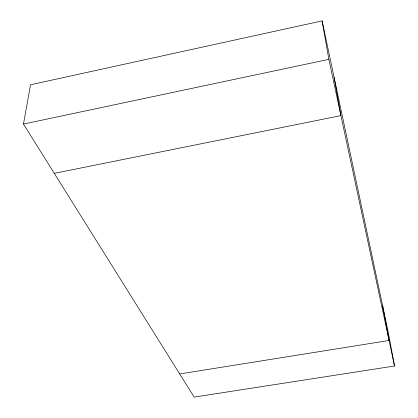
<?xml version="1.0" encoding="UTF-8"?>
<svg xmlns="http://www.w3.org/2000/svg" width="418" height="418" viewBox="0 0 418 418"><rect width="100%" height="100%" fill="white"/><g stroke="black" fill="none" stroke-linecap="round" stroke-linejoin="round"><path stroke-width="0.63" d="M23.465 124.062L30.545 84.765L322.111 20.9L388.191 331.908L394.535 366.001L194.166 397.1L23.465 124.062L328.867 59.346L322.111 20.9M54.283 173.35L340.916 115.624L334.071 77.184M179.693 373.948L389.069 340.477L382.606 305.615M328.867 59.346L394.535 366.001"/></g></svg>
